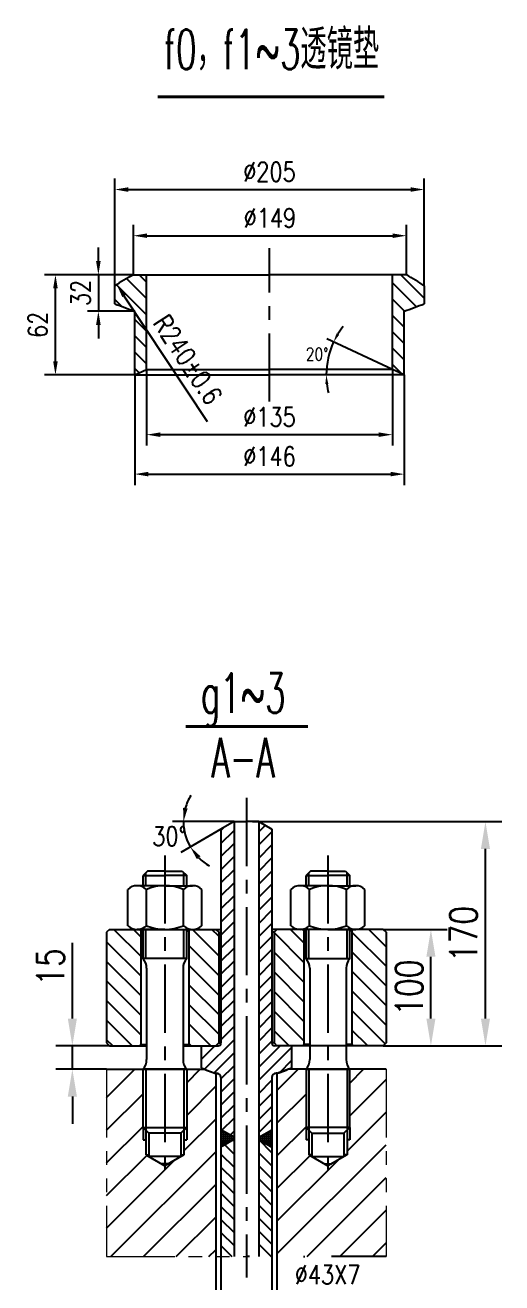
# Model space of a CAD drawing. Header units: inches. Extents: x -375 to 8535, y -150 to 12465.
# Drawn here: x 4162 to 5471, y 4583 to 8038 of the extents above; entities that cross this region are included whole.
import ezdxf
from ezdxf.enums import TextEntityAlignment as Align

# ---------------------------------------------------------------- set-up
doc = ezdxf.new("R2010")
doc.units = ezdxf.units.IN
doc.header["$LTSCALE"] = 150
for name, pattern in [('CENTER', [2, 1.25, -0.25, 0.25, -0.25]), ('DIVIDE', [1.25, 0.5, -0.25, 0, -0.25, 0, -0.25]), ('K', [2.5, 1.25, -0.25, 0.25, -0.25, 0.25, -0.25])]:
    doc.linetypes.add(name, pattern=pattern)
for name, color, linetype, lineweight in [('01', 7, 'Continuous', 40), ('07', 6, 'K', 15), ('11', 3, 'Continuous', 15)]:
    doc.layers.add(name, color=color, linetype=linetype, lineweight=lineweight)
for name, color, linetype in [('1轮廓实线层', 7, 'Continuous'), ('2细线层', 4, 'Continuous'), ('3中心线层', 1, 'CENTER'), ('5剖面线层', 2, 'Continuous'), ('7标注层', 4, 'Continuous'), ('9双点划线层', 6, 'DIVIDE')]:
    doc.layers.add(name, color=color, linetype=linetype)
doc.styles.add('STANDRAD', font='ROMANS.shx', dxfattribs={"width": 0.66, "height": 50, "bigfont": 'intecad.shx'})
doc.styles.add('TH_GBDIM', font='romans.shx', dxfattribs={"width": 0.8, "bigfont": 'gbcbig.shx'})
doc.dimstyles.new('TH_GBDIM', dxfattribs={"dimscale": 15, "dimtxt": 3.5, "dimasz": 2.5, "dimexe": 2, "dimexo": 0, "dimgap": 1.5, "dimtad": 1, "dimdec": 0, "dimdsep": 46, "dimtxsty": 'TH_GBDIM', "dimcen": 2.5, "dimclrd": 130, "dimclre": 130, "dimclrt": 3, "dimadec": 0, "dimazin": 0, "dimtfac": 0.714286, "dimtdec": 0, "dimtmove": 0, "dimatfit": 3, "dimfxl": 0, "dimtolj": 1, "dimtzin": 0, "dimlwd": -1, "dimlwe": -1, "dimarcsym": 0})
doc.dimstyles.new('TH_GBDIM$2', dxfattribs={"dimscale": 10, "dimtxt": 3.5, "dimasz": 2.5, "dimexe": 2, "dimexo": 0, "dimgap": 1.5, "dimtad": 1, "dimtih": 1, "dimtoh": 1, "dimdec": 1, "dimdsep": 46, "dimtxsty": 'TH_GBDIM', "dimcen": 2.5, "dimclrd": 4, "dimclre": 130, "dimclrt": 3, "dimadec": 1, "dimazin": 2, "dimtfac": 0.714286, "dimtdec": 1, "dimtmove": 0, "dimatfit": 1, "dimfxl": 0, "dimtolj": 1, "dimtzin": 0, "dimlwd": -1, "dimlwe": -1, "dimarcsym": 0})

# ---------------------------------------------------------------- blocks, each defined once
blk = doc.blocks.new('*D17')
at = {"layer": '7标注层', "color": 130}
for p, q in [((4685.5, 4655.2), (4685.5, 4421.9)), ((4853.5, 4655.2), (4853.5, 4421.9)), ((4723, 4451.9), (4816, 4451.9))]:
    blk.add_line(p, q, dxfattribs=at)
for points in [[(4723, 4458.1), (4723, 4445.6), (4685.5, 4451.9)], [(4816, 4458.1), (4816, 4445.6), (4853.5, 4451.9)]]:
    blk.add_solid(points, dxfattribs=at)
at = {"layer": 'DEFPOINTS', "color": 0}
for p in [(4685.5, 4655.2), (4853.5, 4655.2), (4853.5, 4451.9)]:
    blk.add_point(p, dxfattribs=at)
at = {"layer": '7标注层', "color": 3, "insert": (4769.5, 4500.6), "char_height": 52.5, "attachment_point": 5, "style": 'TH_GBDIM'}
blk.add_mtext('\\A1;%%c48', dxfattribs=at)
blk = doc.blocks.new('*D18')
at = {"layer": '7标注层', "color": 130}
for p, q in [((4699.5, 4655.2), (4699.5, 4526.8)), ((4839.5, 4655.2), (4839.5, 4526.8)), ((4737, 4556.8), (4802, 4556.8)), ((4839.5, 4556.8), (5108, 4556.8))]:
    blk.add_line(p, q, dxfattribs=at)
for points in [[(4737, 4563.1), (4737, 4550.6), (4699.5, 4556.8)], [(4802, 4563.1), (4802, 4550.6), (4839.5, 4556.8)]]:
    blk.add_solid(points, dxfattribs=at)
at = {"layer": 'DEFPOINTS', "color": 0}
for p in [(4699.5, 4655.2), (4839.5, 4655.2), (4839.5, 4556.8)]:
    blk.add_point(p, dxfattribs=at)
at = {"layer": '7标注层', "color": 3, "insert": (4992.5, 4605.6), "char_height": 52.5, "attachment_point": 5, "style": 'TH_GBDIM'}
blk.add_mtext('\\A1;%%c43X7', dxfattribs=at)
blk = doc.blocks.new('*D19')
at = {"layer": '7标注层', "color": 130}
for p, q in [((4735.5, 5850.1), (4566.8, 5850.1)), ((4699.5, 5829.3), (4589.4, 5765.7))]:
    blk.add_line(p, q, dxfattribs=at)
for start, end in [(148.9353, 164.4676), (180, 210), (225.5324, 241.0647)]:
    blk.add_arc((4735.5, 5850.1), 138.8, start, end, dxfattribs=at)
for points in [[(4608, 5886.4), (4595.6, 5888.1), (4596.8, 5850.1)], [(4633.4, 5747.2), (4643.3, 5754.9), (4615.3, 5780.7)]]:
    blk.add_solid(points, dxfattribs=at)
at = {"layer": 'DEFPOINTS', "color": 0}
for p in [(4735.5, 5850.1), (4735.5, 5850.1), (4769.5, 5850.1), (4699.5, 5829.3), (4605.1, 5802.6)]:
    blk.add_point(p, dxfattribs=at)
at = {"layer": '7标注层', "color": 3, "insert": (4557.8, 5809.9), "char_height": 52.5, "attachment_point": 5, "style": 'TH_GBDIM'}
blk.add_mtext('\\A1;30°', dxfattribs=at)
blk = doc.blocks.new('*D20')
at = {"layer": '7标注层', "color": 130}
for p, q in [((4786.5, 5850.1), (5471.2, 5850.1)), ((5426.2, 5309.1), (5426.2, 5775.1)), ((5145.5, 5234.1), (5471.2, 5234.1))]:
    blk.add_line(p, q, dxfattribs=at)
for points in [[(5413.7, 5775.1), (5438.7, 5775.1), (5426.2, 5850.1)], [(5413.7, 5309.1), (5438.7, 5309.1), (5426.2, 5234.1)]]:
    blk.add_solid(points, dxfattribs=at)
at = {"layer": 'DEFPOINTS', "color": 0}
for p in [(4786.5, 5850.1), (5426.2, 5850.1), (5145.5, 5234.1)]:
    blk.add_point(p, dxfattribs=at)
at = {"layer": '7标注层', "color": 3, "insert": (5366.2, 5541.5), "char_height": 75, "attachment_point": 5, "rotation": 90, "style": 'TH_GBDIM'}
blk.add_mtext('\\A1;170', dxfattribs=at)
blk = doc.blocks.new('*D26')
at = {"layer": '7标注层', "color": 130}
for p, q in [((4291.4, 5309.1), (4291.4, 5517.6)), ((4393.5, 5234.1), (4246.4, 5234.1)), ((4291.4, 5169.9), (4291.4, 5234.1)), ((4385.5, 5169.9), (4246.4, 5169.9)), ((4291.4, 5094.9), (4291.4, 5019.9))]:
    blk.add_line(p, q, dxfattribs=at)
for points in [[(4278.9, 5309.1), (4303.9, 5309.1), (4291.4, 5234.1)], [(4278.9, 5094.9), (4303.9, 5094.9), (4291.4, 5169.9)]]:
    blk.add_solid(points, dxfattribs=at)
at = {"layer": 'DEFPOINTS', "color": 0}
for p in [(4291.4, 5234.1), (4393.5, 5234.1), (4385.5, 5169.9)]:
    blk.add_point(p, dxfattribs=at)
at = {"layer": '7标注层', "color": 3, "insert": (4231.4, 5450.9), "char_height": 75, "attachment_point": 5, "rotation": 90, "style": 'TH_GBDIM'}
blk.add_mtext('\\A1;15', dxfattribs=at)
blk = doc.blocks.new('*D80')
at = {"layer": '7标注层', "color": 130}
for p, q in [((5145.5, 5554.1), (5321.4, 5554.1)), ((5276.4, 5309.1), (5276.4, 5479.1)), ((5145.5, 5234.1), (5321.4, 5234.1))]:
    blk.add_line(p, q, dxfattribs=at)
for points in [[(5263.9, 5479.1), (5288.9, 5479.1), (5276.4, 5554.1)], [(5263.9, 5309.1), (5288.9, 5309.1), (5276.4, 5234.1)]]:
    blk.add_solid(points, dxfattribs=at)
at = {"layer": 'DEFPOINTS', "color": 0}
for p in [(5145.5, 5554.1), (5276.4, 5554.1), (5145.5, 5234.1)]:
    blk.add_point(p, dxfattribs=at)
at = {"layer": '7标注层', "color": 3, "insert": (5216.4, 5394.1), "char_height": 75, "attachment_point": 5, "rotation": 90, "style": 'TH_GBDIM'}
blk.add_mtext('\\A1;100', dxfattribs=at)
blk = doc.blocks.new('*D98')
at = {"layer": '1轮廓实线层', "color": 130}
for p, q in [((4362.8, 7389.9), (4362.8, 7427.4)), ((4459.3, 7352.4), (4332.8, 7352.4)), ((4362.8, 7352.4), (4362.8, 7252.3)), ((4462.9, 7252.3), (4332.8, 7252.3)), ((4362.8, 7214.8), (4362.8, 7177.3))]:
    blk.add_line(p, q, dxfattribs=at)
for points in [[(4356.6, 7389.9), (4369.1, 7389.9), (4362.8, 7352.4)], [(4356.6, 7214.8), (4369.1, 7214.8), (4362.8, 7252.3)]]:
    blk.add_solid(points, dxfattribs=at)
at = {"layer": 'DEFPOINTS', "color": 0}
for p in [(4459.3, 7352.4), (4362.8, 7252.3), (4462.9, 7252.3)]:
    blk.add_point(p, dxfattribs=at)
at = {"layer": '1轮廓实线层', "color": 3, "insert": (4314.1, 7302.4), "char_height": 52.5, "attachment_point": 5, "rotation": 90, "style": 'TH_GBDIM'}
blk.add_mtext('\\A1;32{}{}', dxfattribs=at)
blk = doc.blocks.new('*D99')
at = {"layer": '1轮廓实线层', "color": 130}
for p, q in [((4336.8, 7352.4), (4215, 7352.4)), ((4245, 7114.9), (4245, 7314.9)), ((4462.9, 7077.4), (4215, 7077.4))]:
    blk.add_line(p, q, dxfattribs=at)
for points in [[(4238.7, 7314.9), (4251.2, 7314.9), (4245, 7352.4)], [(4238.7, 7114.9), (4251.2, 7114.9), (4245, 7077.4)]]:
    blk.add_solid(points, dxfattribs=at)
at = {"layer": 'DEFPOINTS', "color": 0}
for p in [(4245, 7352.4), (4336.8, 7352.4), (4462.9, 7077.4)]:
    blk.add_point(p, dxfattribs=at)
at = {"layer": '1轮廓实线层', "color": 3, "insert": (4196.2, 7214.9), "char_height": 52.5, "attachment_point": 5, "rotation": 90, "style": 'TH_GBDIM'}
blk.add_mtext('\\A1;62{}{}', dxfattribs=at)
blk = doc.blocks.new('*D100')
at = {"layer": '1轮廓实线层', "color": 130}
for p, q in [((4407.9, 7321.8), (4407.9, 7616.6)), ((5257.9, 7321.8), (5257.9, 7616.6)), ((4445.4, 7586.6), (5220.4, 7586.6))]:
    blk.add_line(p, q, dxfattribs=at)
for points in [[(4445.4, 7592.8), (4445.4, 7580.3), (4407.9, 7586.6)], [(5220.4, 7592.8), (5220.4, 7580.3), (5257.9, 7586.6)]]:
    blk.add_solid(points, dxfattribs=at)
at = {"layer": 'DEFPOINTS', "color": 0}
for p in [(5257.9, 7586.6), (4407.9, 7321.8), (5257.9, 7321.8)]:
    blk.add_point(p, dxfattribs=at)
at = {"layer": '1轮廓实线层', "color": 3, "insert": (4832.9, 7635.3), "char_height": 52.5, "attachment_point": 5, "style": 'TH_GBDIM'}
blk.add_mtext('\\A1;%%c205{}{}', dxfattribs=at)
blk = doc.blocks.new('*D101')
at = {"layer": '1轮廓实线层', "color": 130}
for p, q in [((4459.3, 7352.4), (4459.3, 7489.7)), ((5209, 7352.4), (5209, 7489.7)), ((4496.8, 7459.7), (5171.5, 7459.7))]:
    blk.add_line(p, q, dxfattribs=at)
for points in [[(4496.8, 7466), (4496.8, 7453.5), (4459.3, 7459.7)], [(5171.5, 7466), (5171.5, 7453.5), (5209, 7459.7)]]:
    blk.add_solid(points, dxfattribs=at)
at = {"layer": 'DEFPOINTS', "color": 0}
for p in [(5209, 7459.7), (4459.3, 7352.4), (5209, 7352.4)]:
    blk.add_point(p, dxfattribs=at)
at = {"layer": '1轮廓实线层', "color": 3, "insert": (4834.1, 7508.5), "char_height": 52.5, "attachment_point": 5, "style": 'TH_GBDIM'}
blk.add_mtext('\\A1;%%c149{}{}', dxfattribs=at)
blk = doc.blocks.new('*D102')
at = {"layer": '1轮廓实线层', "color": 130}
blk.add_line((5170.4, 7092.6), (4990.9, 7176.3), dxfattribs=at)
at = {"layer": '1轮廓实线层', "color": 4}
for start, end in [(141.6005, 148.3002), (155, 180), (186.6998, 193.3995)]:
    blk.add_arc((5202.9, 7077.4), 213.9, start, end, dxfattribs=at)
for points in [[(5024.6, 7187.8), (5017.3, 7191.8), (5009.1, 7167.8)], [(4986.3, 7052.2), (4994.6, 7052.7), (4989, 7077.4)]]:
    blk.add_solid(points, dxfattribs=at)
at = {"layer": 'DEFPOINTS', "color": 0}
for p in [(4991.3, 7108.4), (5170.4, 7092.6), (4832.9, 7077.4), (5202.9, 7077.4), (5202.9, 7077.4)]:
    blk.add_point(p, dxfattribs=at)
at = {"layer": '1轮廓实线层', "color": 3, "insert": (4963.8, 7134.5), "char_height": 35, "attachment_point": 5, "style": 'TH_GBDIM'}
blk.add_mtext('\\A1;20%%d{}{}', dxfattribs=at)
blk = doc.blocks.new('*D103')
at = {"layer": '1轮廓实线层', "color": 130}
for p, q in [((4462.9, 7077.4), (4462.9, 6774.8)), ((5202.9, 7077.4), (5202.9, 6774.8)), ((4500.4, 6804.8), (5165.4, 6804.8))]:
    blk.add_line(p, q, dxfattribs=at)
for points in [[(4500.4, 6811.1), (4500.4, 6798.6), (4462.9, 6804.8)], [(5165.4, 6811.1), (5165.4, 6798.6), (5202.9, 6804.8)]]:
    blk.add_solid(points, dxfattribs=at)
at = {"layer": 'DEFPOINTS', "color": 0}
for p in [(4462.9, 7077.4), (5202.9, 7077.4), (5202.9, 6804.8)]:
    blk.add_point(p, dxfattribs=at)
at = {"layer": '1轮廓实线层', "color": 3, "insert": (4832.9, 6853.6), "char_height": 52.5, "attachment_point": 5, "style": 'TH_GBDIM'}
blk.add_mtext('\\A1;%%c146', dxfattribs=at)
blk = doc.blocks.new('*D105')
at = {"layer": '1轮廓实线层', "color": 130}
for p, q in [((4495.4, 7092.6), (4495.4, 6883.2)), ((5170.4, 7092.6), (5170.4, 6883.2)), ((4532.9, 6913.2), (5132.9, 6913.2))]:
    blk.add_line(p, q, dxfattribs=at)
for points in [[(4532.9, 6919.4), (4532.9, 6906.9), (4495.4, 6913.2)], [(5132.9, 6919.4), (5132.9, 6906.9), (5170.4, 6913.2)]]:
    blk.add_solid(points, dxfattribs=at)
at = {"layer": 'DEFPOINTS', "color": 0}
for p in [(4495.4, 7092.6), (5170.4, 7092.6), (5170.4, 6913.2)]:
    blk.add_point(p, dxfattribs=at)
at = {"layer": '1轮廓实线层', "color": 3, "insert": (4832.9, 6961.9), "char_height": 52.5, "attachment_point": 5, "style": 'TH_GBDIM'}
blk.add_mtext('\\A1;%%c135{}{}', dxfattribs=at)
blk = doc.blocks.new('*D106')
at = {"layer": '7标注层', "color": 130}
blk.add_line((4662.8, 6948.8), (4434, 7294.1), dxfattribs=at)
blk.add_solid([(4439.2, 7297.6), (4428.8, 7290.7), (4413.3, 7325.4)], dxfattribs=at)
at = {"layer": 'DEFPOINTS', "color": 0}
for p in [(4413.3, 7325.4), (4686.5, 6913)]:
    blk.add_point(p, dxfattribs=at)
at = {"layer": '7标注层', "color": 3, "insert": (4608.2, 7119.5), "char_height": 52.5, "attachment_point": 5, "rotation": 303.5249, "style": 'TH_GBDIM'}
blk.add_mtext('\\A1;R240{}{%%p0.6}', dxfattribs=at)

msp = doc.modelspace()

# ---------------------------------------------------------------- hatches: boundary and pattern name
at = {"layer": '5剖面线层', "ltscale": 0.25}
h = msp.add_hatch(dxfattribs=at)
h.set_pattern_fill('ANSI31', color=256, scale=10, angle=90, style=0)
h.set_pattern_definition([(135, (-31.03, -354.66), (-22.45064, -22.45064), [])])
h.paths.add_polyline_path([(4495.43, 7352.42), (4459.25, 7352.42, 0.0302292), (4407.93, 7321.82), (4407.93, 7273.03, 0.0130018), (4462.93, 7252.35), (4462.93, 7077.42), (4495.43, 7092.58)])
h.paths.add_polyline_path([(5170.43, 7092.58), (5202.93, 7077.42), (5202.93, 7252.35, 0.0130018), (5257.93, 7273.03), (5257.93, 7321.82, 0.0312834), (5208.96, 7352.42), (5170.43, 7352.42)])
at = {"layer": '5剖面线层'}
h = msp.add_hatch(dxfattribs=at)
h.set_pattern_fill('ANSI31', color=256, scale=8, style=0)
h.set_pattern_definition([(45, (-3593.745, -3365.497), (-17.96051, 17.96051), [])])
h.paths.add_polyline_path([(4803.51, 4982.92), (4839.51, 5003.71), (4839.51, 5146.78, -0.4142136), (4851.51, 5158.78), (4853.51, 5158.78, 0.0142003), (4869.25, 5164), (4869.51, 5164.1, 0.0222645), (4893.51, 5174.07), (4893.51, 5234.07), (4847.51, 5234.07, -0.4142136), (4839.51, 5242.07), (4839.51, 5829.29), (4803.51, 5850.07)])
h.paths.add_polyline_path([(4735.51, 5850.07), (4699.51, 5829.29), (4699.51, 5242.07, -0.4142136), (4691.51, 5234.07), (4645.51, 5234.07), (4645.51, 5174.07, 0.0222645), (4669.51, 5164.1), (4669.77, 5164, 0.0142003), (4685.51, 5158.78), (4687.51, 5158.78, -0.4142136), (4699.51, 5146.78), (4699.51, 5003.71), (4735.51, 4982.92)])
h = msp.add_hatch(dxfattribs=at)
h.set_pattern_fill('ANSI31', color=256, scale=12, angle=90, style=0)
h.set_pattern_definition([(135, (-3593.745, -3365.497), (-26.94077, -26.94077), [])])
h.paths.add_polyline_path([(5059.51, 5238.07), (5063.51, 5234.07), (5145.51, 5234.07), (5153.51, 5242.07), (5153.51, 5546.07), (5145.51, 5554.07), (5063.51, 5554.07), (5059.51, 5550.07)])
h.paths.add_polyline_path([(4927.51, 5550.07), (4923.51, 5554.07), (4917.24, 5554.07), (4853.51, 5554.07), (4845.51, 5546.07), (4845.51, 5242.07), (4853.51, 5234.07), (4923.51, 5234.07), (4927.51, 5238.07)])
h.paths.add_polyline_path([(4611.51, 5238.07), (4615.51, 5234.07), (4685.51, 5234.07), (4693.51, 5242.07), (4693.51, 5546.07), (4685.51, 5554.07), (4615.51, 5554.07), (4611.51, 5550.07)])
h.paths.add_polyline_path([(4479.51, 5550.07), (4475.51, 5554.07), (4469.24, 5554.07), (4393.51, 5554.07), (4385.51, 5546.07), (4385.51, 5242.07), (4393.51, 5234.07), (4475.51, 5234.07), (4479.51, 5238.07)])
h = msp.add_hatch(dxfattribs=at)
h.set_pattern_fill('ANSI31', color=256, scale=20, style=0)
h.set_pattern_definition([(45, (68.566, -3175.85), (-44.9013, 44.9013), [])])
h.paths.add_polyline_path([(5153.51, 5169.92), (5053.51, 5169.92), (5053.51, 5009.92), (5053.51, 4976.13), (5045.93, 4976.13), (5045.93, 4934.78), (4993.51, 4904.52), (4941.09, 4934.78), (4941.09, 4976.13), (4933.51, 4976.13), (4933.51, 5009.92), (4933.51, 5169.92), (4885.51, 5169.92), (4869.51, 5164.1, -0.0002371), (4869.25, 5164), (4853.51, 5158.27), (4853.51, 4655.22), (5153.51, 4655.22)])
h.paths.add_polyline_path([(4685.51, 5158.27), (4669.77, 5164, -0.0002371), (4669.51, 5164.1), (4653.51, 5169.92), (4605.51, 5169.92), (4605.51, 5009.92), (4605.51, 4976.13), (4597.93, 4976.13), (4597.93, 4934.78), (4545.51, 4904.52), (4493.09, 4934.78), (4493.09, 4976.13), (4485.51, 4976.13), (4485.51, 5009.92), (4485.51, 5169.92), (4385.51, 5169.92), (4385.51, 4655.22), (4685.51, 4655.22)])
h = msp.add_hatch(dxfattribs=at)
h.set_pattern_fill('ANGLE', color=256, scale=0.8, style=0)
h.set_pattern_definition([(0, (-3593.7454, -3365.497), (0, 5.588), [4.064, -1.524]), (90, (-3593.7454, -3365.497), (-5.588, 3e-16), [4.064, -1.524])])
h.paths.add_polyline_path([(4839.51, 4956.06), (4839.51, 5003.71), (4803.51, 4982.92), (4803.51, 4976.85)])
h.paths.add_polyline_path([(4699.51, 4956.06), (4735.51, 4976.85), (4735.51, 4982.92), (4699.51, 5003.71)])
h = msp.add_hatch(dxfattribs=at)
h.set_pattern_fill('ANSI31', color=256, scale=8, angle=90, style=0)
h.set_pattern_definition([(135, (-3593.745, -3365.497), (-17.96051, -17.96051), [])])
h.paths.add_polyline_path([(4839.51, 4956.06), (4803.51, 4976.85), (4803.51, 4655.22), (4839.51, 4655.22)])
h.paths.add_polyline_path([(4699.51, 4655.22), (4735.51, 4655.22), (4735.51, 4976.85), (4699.51, 4956.06)])

# ---------------------------------------------------------------- linework, layer by layer
at = {"layer": '01'}
for p, q in [((5148.36, 7841.7), (4525.92, 7841.7)), ((4603.16, 6111.44), (4938.17, 6111.44))]:
    msp.add_line(p, q, dxfattribs=at)
at = {"layer": '07'}
for p, q in [((4385.51, 5169.92), (4385.51, 4655.22)), ((5153.51, 5169.92), (5153.51, 4655.22)), ((4385.51, 4655.22), (4769.51, 4655.22))]:
    msp.add_line(p, q, dxfattribs=at)
at = {"layer": '1轮廓实线层'}
for p, q in [((4459.25, 7352.42), (4832.93, 7352.42)), ((4495.43, 7092.58), (4495.43, 7352.42)), ((5208.96, 7352.42), (4832.93, 7352.42)), ((5170.43, 7092.58), (5170.43, 7352.42)), ((4407.93, 7273.03), (4407.93, 7321.82)), ((5257.93, 7321.82), (5257.93, 7273.03)), ((4460.43, 7253.11), (4460.73, 7253.11)), ((4462.93, 7077.42), (4462.93, 7252.35)), ((5202.93, 7077.42), (5202.93, 7252.35)), ((4462.93, 7077.42), (4495.43, 7092.58)), ((4495.43, 7092.58), (4832.93, 7092.58)), ((5170.43, 7092.58), (4832.93, 7092.58)), ((5202.93, 7077.42), (5170.43, 7092.58)), ((4462.93, 7077.42), (4832.93, 7077.42)), ((5202.93, 7077.42), (4832.93, 7077.42)), ((4735.51, 5850.07), (4699.51, 5829.29)), ((4735.51, 5850.07), (4735.51, 4655.22)), ((4735.51, 5850.07), (4769.51, 5850.07)), ((4803.51, 5850.07), (4769.51, 5850.07)), ((4803.51, 5850.07), (4839.51, 5829.29)), ((4803.51, 5850.07), (4803.51, 4655.22)), ((4699.51, 5829.29), (4699.51, 5242.07)), ((4839.51, 5829.29), (4839.51, 5242.07)), ((4497.51, 5713.88), (4485.51, 5701.88)), ((4485.51, 5701.88), (4545.51, 5701.88)), ((4485.51, 5674.07), (4485.51, 5701.88)), ((4545.51, 5713.88), (4497.51, 5713.88)), ((4545.51, 5713.88), (4593.51, 5713.88)), ((4605.51, 5701.88), (4545.51, 5701.88)), ((4593.51, 5713.88), (4605.51, 5701.88)), ((4605.51, 5674.07), (4605.51, 5701.88)), ((4945.51, 5713.88), (4933.51, 5701.88)), ((4933.51, 5674.07), (4933.51, 5701.88)), ((4933.51, 5701.88), (4993.51, 5701.88)), ((4993.51, 5713.88), (4945.51, 5713.88)), ((4993.51, 5713.88), (5041.51, 5713.88)), ((5053.51, 5701.88), (4993.51, 5701.88)), ((5041.51, 5713.88), (5053.51, 5701.88)), ((5053.51, 5674.07), (5053.51, 5701.88)), ((4545.51, 5674.07), (4469.24, 5674.07)), ((4545.51, 5674.07), (4621.79, 5674.07)), ((4993.51, 5674.07), (4917.24, 5674.07)), ((4993.51, 5674.07), (5069.79, 5674.07)), ((4443.81, 5564.31), (4443.81, 5663.83)), ((4494.66, 5564.31), (4494.66, 5663.83)), ((4596.36, 5564.31), (4596.36, 5663.83)), ((4647.21, 5564.31), (4647.21, 5663.83)), ((4891.81, 5564.31), (4891.81, 5663.83)), ((4942.66, 5564.31), (4942.66, 5663.83)), ((5044.36, 5564.31), (5044.36, 5663.83)), ((5095.21, 5564.31), (5095.21, 5663.83)), ((4393.51, 5554.07), (4385.51, 5546.07)), ((4385.51, 5546.07), (4385.51, 5242.07)), ((4393.51, 5554.07), (4699.51, 5554.07)), ((4545.51, 5554.07), (4469.24, 5554.07)), ((4479.51, 5550.07), (4479.51, 5238.07)), ((4485.51, 5473.88), (4485.51, 5554.07)), ((4545.51, 5554.07), (4621.79, 5554.07)), ((4605.51, 5473.88), (4605.51, 5554.07)), ((4611.51, 5550.07), (4611.51, 5238.07)), ((4685.51, 5554.07), (4693.51, 5546.07)), ((4693.51, 5546.07), (4693.51, 5242.07)), ((4693.51, 5546.07), (4699.51, 5546.07)), ((5145.51, 5554.07), (4839.51, 5554.07)), ((4845.51, 5546.07), (4839.51, 5546.07)), ((4853.51, 5554.07), (4845.51, 5546.07)), ((4845.51, 5546.07), (4845.51, 5242.07)), ((4993.51, 5554.07), (4917.24, 5554.07)), ((4927.51, 5550.07), (4927.51, 5238.07)), ((4933.51, 5473.88), (4933.51, 5554.07)), ((4993.51, 5554.07), (5069.79, 5554.07)), ((5053.51, 5473.88), (5053.51, 5554.07)), ((5059.51, 5550.07), (5059.51, 5238.07)), ((5145.51, 5554.07), (5153.51, 5546.07)), ((5153.51, 5546.07), (5153.51, 5242.07)), ((4605.51, 5473.88), (4485.51, 5473.88)), ((4933.51, 5473.88), (5053.51, 5473.88)), ((4495.51, 5447.42), (4495.51, 5196.38)), ((4595.51, 5447.42), (4595.51, 5196.38)), ((4943.51, 5447.42), (4943.51, 5196.38)), ((5043.51, 5447.42), (5043.51, 5196.38)), ((4385.51, 5242.07), (4393.51, 5234.07)), ((4393.51, 5234.07), (4495.51, 5234.07)), ((4595.51, 5234.07), (4691.51, 5234.07)), ((4645.51, 5234.07), (4645.51, 5174.07)), ((4693.51, 5242.07), (4685.51, 5234.07)), ((4693.51, 5242.07), (4699.51, 5242.07)), ((4845.51, 5242.07), (4839.51, 5242.07)), ((4845.51, 5242.07), (4853.51, 5234.07)), ((5145.51, 5234.07), (4847.51, 5234.07)), ((4893.51, 5234.07), (4893.51, 5174.07)), ((5153.51, 5242.07), (5145.51, 5234.07)), ((4385.51, 5169.92), (4654.79, 5169.92)), ((4605.51, 5169.92), (4485.51, 5169.92)), ((4485.51, 5009.92), (4485.51, 5169.92)), ((4605.51, 5169.92), (4605.51, 5009.92)), ((4653.51, 5169.92), (4685.51, 5158.27)), ((4685.51, 5158.78), (4687.51, 5158.78)), ((4685.51, 5158.27), (4690.97, 5158.27)), ((4685.51, 5158.27), (4685.51, 4655.22)), ((4853.51, 5158.27), (4848.05, 5158.27)), ((4853.51, 5158.78), (4851.51, 5158.78)), ((4885.51, 5169.92), (4853.51, 5158.27)), ((4853.51, 5158.27), (4853.51, 4655.22)), ((5153.51, 5169.92), (4884.24, 5169.92)), ((4933.51, 5169.92), (4933.51, 5009.92)), ((4933.51, 5169.92), (5053.51, 5169.92)), ((5053.51, 5009.92), (5053.51, 5169.92)), ((4699.51, 5146.78), (4699.51, 4655.22)), ((4839.51, 5146.78), (4839.51, 4655.22)), ((4485.51, 5009.92), (4605.51, 5009.92)), ((4501.51, 4993.92), (4485.51, 5009.92)), ((4589.51, 4993.92), (4605.51, 5009.92)), ((4949.51, 4993.92), (4933.51, 5009.92)), ((5053.51, 5009.92), (4933.51, 5009.92)), ((5037.51, 4993.92), (5053.51, 5009.92)), ((4589.51, 4993.92), (4501.51, 4993.92)), ((4501.51, 4993.92), (4501.51, 4929.92)), ((4589.51, 4993.92), (4589.51, 4929.92)), ((4735.51, 4982.92), (4699.51, 5003.71)), ((4735.51, 4976.85), (4699.51, 4956.06)), ((4803.51, 4982.92), (4839.51, 5003.71)), ((4803.51, 4976.85), (4839.51, 4956.06)), ((4949.51, 4993.92), (4949.51, 4929.92)), ((4949.51, 4993.92), (5037.51, 4993.92)), ((5037.51, 4993.92), (5037.51, 4929.92)), ((4493.09, 4934.78), (4545.51, 4904.52)), ((4589.51, 4929.92), (4501.51, 4929.92)), ((4554.87, 4909.92), (4536.15, 4909.92)), ((4597.93, 4934.78), (4545.51, 4904.52)), ((4941.09, 4934.78), (4993.51, 4904.52)), ((4949.51, 4929.92), (5037.51, 4929.92)), ((4984.15, 4909.92), (5002.87, 4909.92)), ((5045.93, 4934.78), (4993.51, 4904.52))]:
    msp.add_line(p, q, dxfattribs=at)
at = {"layer": '1轮廓实线层', "ltscale": 0.25}
for p, q in [((4479.51, 5550.07), (4475.51, 5554.07)), ((4479.51, 5550.07), (4485.51, 5550.07)), ((4605.51, 5550.07), (4611.51, 5550.07)), ((4611.51, 5550.07), (4615.51, 5554.07)), ((4927.51, 5550.07), (4923.51, 5554.07)), ((4933.51, 5550.07), (4927.51, 5550.07)), ((5059.51, 5550.07), (5053.51, 5550.07)), ((5059.51, 5550.07), (5063.51, 5554.07)), ((4479.51, 5238.07), (4475.51, 5234.07)), ((4479.51, 5238.07), (4495.51, 5238.07)), ((4595.51, 5238.07), (4611.51, 5238.07)), ((4611.51, 5238.07), (4615.51, 5234.07)), ((4927.51, 5238.07), (4923.51, 5234.07)), ((4943.51, 5238.07), (4927.51, 5238.07)), ((5059.51, 5238.07), (5043.51, 5238.07)), ((5059.51, 5238.07), (5063.51, 5234.07)), ((4485.51, 4976.13), (4493.09, 4976.13)), ((4493.09, 5002.34), (4493.09, 4934.78)), ((4597.93, 5002.34), (4597.93, 4934.78)), ((4597.93, 4976.13), (4605.51, 4976.13)), ((4941.09, 4976.13), (4933.51, 4976.13)), ((4941.09, 5002.34), (4941.09, 4934.78)), ((5045.93, 5002.34), (5045.93, 4934.78)), ((5053.51, 4976.13), (5045.93, 4976.13)), ((4493.09, 4934.78), (4501.51, 4934.78)), ((4589.51, 4934.78), (4597.93, 4934.78)), ((4949.51, 4934.78), (4941.09, 4934.78)), ((5045.93, 4934.78), (5037.51, 4934.78))]:
    msp.add_line(p, q, dxfattribs=at)
at = {"layer": '1轮廓实线层'}
for centre, radius, start, end in [((4686.47, 6913.04), 494.65, 117.34459, 124.2705), ((4989.11, 6946.2), 461.9, 54.40978, 61.57707), ((4832.93, 8320.06), 1130, 247.9073, 250.88692), ((4832.93, 8320.06), 1130, 289.11308, 292.0927), ((4469.24, 5637.39), 36.68, 46.12546, 133.87454), ((4545.51, 5542.7), 131.38, 67.2285, 112.7715), ((4621.79, 5637.39), 36.68, 46.12546, 133.87454), ((4917.24, 5637.39), 36.68, 46.12546, 133.87454), ((4993.51, 5542.7), 131.38, 67.2285, 112.7715), ((5069.79, 5637.39), 36.68, 46.12546, 133.87454), ((4469.24, 5590.76), 36.68, 226.12546, 313.87454), ((4545.51, 5685.45), 131.38, 247.2285, 292.7715), ((4621.79, 5590.76), 36.68, 226.12546, 313.87454), ((4917.24, 5590.76), 36.68, 226.12546, 313.87454), ((4993.51, 5685.45), 131.38, 247.2285, 292.7715), ((5069.79, 5590.76), 36.68, 226.12546, 313.87454), ((4455.51, 5447.42), 40, 0, 41.40962), ((4635.51, 5447.42), 40, 138.59038, 180), ((4903.51, 5447.42), 40, 0, 41.40962), ((5083.51, 5447.42), 40, 138.59038, 180), ((4691.51, 5242.07), 8, 270, 0), ((4847.51, 5242.07), 8, 180, 270), ((4455.51, 5196.38), 40, 318.59038, 0), ((4635.51, 5196.38), 40, 180, 221.40962), ((4903.51, 5196.38), 40, 318.59038, 0), ((5083.51, 5196.38), 40, 180, 221.40962), ((4769.51, 5438.44), 292, 244.87101, 253.28141), ((4687.51, 5146.78), 12, 0, 90), ((4851.51, 5146.78), 12, 90, 180), ((4769.51, 5438.44), 292, 286.71859, 295.12899)]:
    msp.add_arc(centre, radius, start, end, dxfattribs=at)
at = {"layer": '2细线层'}
for p, q in [((4493.09, 5674.07), (4493.09, 5709.45)), ((4597.93, 5674.07), (4597.93, 5709.45)), ((4941.09, 5674.07), (4941.09, 5709.45)), ((5045.93, 5674.07), (5045.93, 5709.45)), ((4493.09, 5473.88), (4493.09, 5554.07)), ((4597.93, 5473.88), (4597.93, 5554.07)), ((4941.09, 5473.88), (4941.09, 5554.07)), ((5045.93, 5473.88), (5045.93, 5554.07)), ((4493.09, 5169.92), (4493.09, 5002.34)), ((4597.93, 5169.92), (4597.93, 5002.34)), ((4941.09, 5169.92), (4941.09, 5002.34)), ((5045.93, 5169.92), (5045.93, 5002.34)), ((4485.51, 5009.92), (4485.51, 4976.13)), ((4605.51, 5009.92), (4605.51, 4976.13)), ((4933.51, 5009.92), (4933.51, 4976.13)), ((5053.51, 5009.92), (5053.51, 4976.13))]:
    msp.add_line(p, q, dxfattribs=at)
at = {"layer": '3中心线层'}
for p, q in [((4832.93, 7003.89), (4832.93, 7425.38)), ((4769.51, 5915.59), (4769.51, 4597.77)), ((4545.51, 5757.42), (4545.51, 4873.81)), ((4993.51, 5757.42), (4993.51, 4873.81))]:
    msp.add_line(p, q, dxfattribs=at)
at = {"layer": '9双点划线层', "color": 6, "ltscale": 2}
msp.add_line((5153.51, 4655.22), (4769.51, 4655.22), dxfattribs=at)

# ---------------------------------------------------------------- texts
at = {"layer": '11', "style": 'STANDRAD', "width": 0.6}
for s, p in [('f0，f1~3透镜垫', (4838.4, 7916.83)), ('g1~3', (4760.56, 6148.63)), ('A-A', (4760.56, 5971.42))]:
    msp.add_text(s, height=109.2, dxfattribs=at).set_placement(p, align=Align.CENTER)

# ---------------------------------------------------------------- dimensions: what is measured, and where the dimension line sits
at = {"layer": '1轮廓实线层'}
for base, p1, p2, text, picture, middle in [((5257.93, 7586.56), (4407.93, 7321.82), (5257.93, 7321.82), '%%c205{}{}', '*D100', (4832.93, 7635.31)), ((5208.96, 7459.72), (4459.25, 7352.42), (5208.96, 7352.42), '%%c149{}{}', '*D101', (4834.11, 7508.47))]:
    dim = msp.add_linear_dim(base=base, p1=p1, p2=p2, text=text, dimstyle='TH_GBDIM', override={"dimgap": 1.5, "dimtad": 1, "dimjust": 0, "dimdec": 0, "dimlfac": 1, "dimse1": 0, "dimse2": 0, "dimsd1": 0, "dimsd2": 0}, dxfattribs=at)
    dim.commit()
    dim.dimension.update_dxf_attribs({"geometry": picture, "text_midpoint": middle})
dim = msp.add_linear_dim(base=(4362.81, 7252.35), p1=(4459.25, 7352.42), p2=(4462.93, 7252.35), angle=90, text='32{}{}', dimstyle='TH_GBDIM', override={"dimgap": 1.5, "dimtad": 1, "dimjust": 0, "dimdec": 0, "dimlfac": 1, "dimse1": 0, "dimse2": 0, "dimsd1": 0, "dimsd2": 0}, dxfattribs=at)
dim.commit()
dim.dimension.update_dxf_attribs({"geometry": '*D98', "text_midpoint": (4362.81, 7302.38), "dimtype": 160})
dim = msp.add_linear_dim(base=(4244.96, 7352.42), p1=(4462.93, 7077.42), p2=(4336.81, 7352.42), angle=90, text='62{}{}', dimstyle='TH_GBDIM', override={"dimgap": 1.5, "dimtad": 1, "dimjust": 0, "dimdec": 0, "dimlfac": 1, "dimse1": 0, "dimse2": 0, "dimsd1": 0, "dimsd2": 0}, dxfattribs=at)
dim.commit()
dim.dimension.update_dxf_attribs({"geometry": '*D99', "text_midpoint": (4196.21, 7214.92)})
dim = msp.add_angular_dim_2l(base=(4991.27, 7108.42), line1=((5202.93, 7077.42), (5170.43, 7092.58)), line2=((5202.93, 7077.42), (4832.93, 7077.42)), text='20%%d{}{}', dimstyle='TH_GBDIM$2', override={"dimgap": 1.5, "dimtad": 1, "dimjust": 0, "dimse1": 0, "dimse2": 0, "dimsd1": 0, "dimsd2": 0, "dimadec": 1, "dimtmove": 1}, dxfattribs=at)
dim.commit()
dim.dimension.update_dxf_attribs({"geometry": '*D102', "text_midpoint": (4963.77, 7134.55), "dimtype": 162})
for base, p1, p2, text, picture, middle in [((5170.43, 6913.16), (4495.43, 7092.58), (5170.43, 7092.58), '%%c135{}{}', '*D105', (4832.93, 6913.16)), ((5202.93, 6804.85), (4462.93, 7077.42), (5202.93, 7077.42), '%%c146', '*D103', (4832.93, 6804.85))]:
    dim = msp.add_linear_dim(base=base, p1=p1, p2=p2, text=text, dimstyle='TH_GBDIM', override={"dimgap": 1.5, "dimtad": 1, "dimjust": 0, "dimdec": 0, "dimlfac": 1, "dimse1": 0, "dimse2": 0, "dimsd1": 0, "dimsd2": 0}, dxfattribs=at)
    dim.commit()
    dim.dimension.update_dxf_attribs({"geometry": picture, "text_midpoint": middle, "dimtype": 160})
at = {"layer": '7标注层'}
dim = msp.add_radius_dim(center=(4686.47, 6913.04), mpoint=(4413.27, 7325.41), text='R240{}{%%p0.6}', dimstyle='TH_GBDIM', override={"dimgap": 1.5, "dimtad": 1, "dimtih": 0, "dimtoh": 0, "dimdec": 0, "dimlfac": 1, "dimse1": 0, "dimse2": 0, "dimsd1": 0, "dimsd2": 0, "dimtix": 0, "dimatfit": 3}, dxfattribs=at)
dim.commit()
dim.dimension.update_dxf_attribs({"geometry": '*D106', "text_midpoint": (4567.53, 7092.58), "dimtype": 164})
dim = msp.add_angular_dim_2l(base=(4605.13, 5802.62), line1=((4735.51, 5850.07), (4699.51, 5829.29)), line2=((4735.51, 5850.07), (4769.51, 5850.07)), dimstyle='TH_GBDIM', override={"dimtmove": 1}, dxfattribs=at)
dim.commit()
dim.dimension.update_dxf_attribs({"geometry": '*D19', "text_midpoint": (4557.82, 5809.88), "dimtype": 162})
for base, p1, p2, text, picture, middle in [((5426.23, 5850.07), (5145.51, 5234.07), (4786.51, 5850.07), '170', '*D20', (5426.23, 5541.52)), ((4291.4, 5234.07), (4385.51, 5169.92), (4393.51, 5234.07), '15', '*D26', (4291.4, 5450.86))]:
    dim = msp.add_linear_dim(base=base, p1=p1, p2=p2, angle=90, text=text, dimstyle='TH_GBDIM', override={"dimtxt": 5, "dimasz": 5, "dimexe": 3}, dxfattribs=at)
    dim.commit()
    dim.dimension.update_dxf_attribs({"geometry": picture, "text_midpoint": middle, "dimtype": 160})
dim = msp.add_linear_dim(base=(5276.36, 5554.07), p1=(5145.51, 5234.07), p2=(5145.51, 5554.07), angle=90, text='100', dimstyle='TH_GBDIM', override={"dimtxt": 5, "dimasz": 5, "dimexe": 3}, dxfattribs=at)
dim.commit()
dim.dimension.update_dxf_attribs({"geometry": '*D80', "text_midpoint": (5216.36, 5394.07)})
for base, p1, p2, text, picture, middle in [((4853.51, 4451.89), (4685.51, 4655.22), (4853.51, 4655.22), '%%c48', '*D17', (4769.51, 4451.89)), ((4839.51, 4556.85), (4699.51, 4655.22), (4839.51, 4655.22), '%%c43X7', '*D18', (4992.51, 4556.85))]:
    dim = msp.add_linear_dim(base=base, p1=p1, p2=p2, text=text, dimstyle='TH_GBDIM', dxfattribs=at)
    dim.commit()
    dim.dimension.update_dxf_attribs({"geometry": picture, "text_midpoint": middle, "dimtype": 160})

doc.saveas('drawing.dxf')
